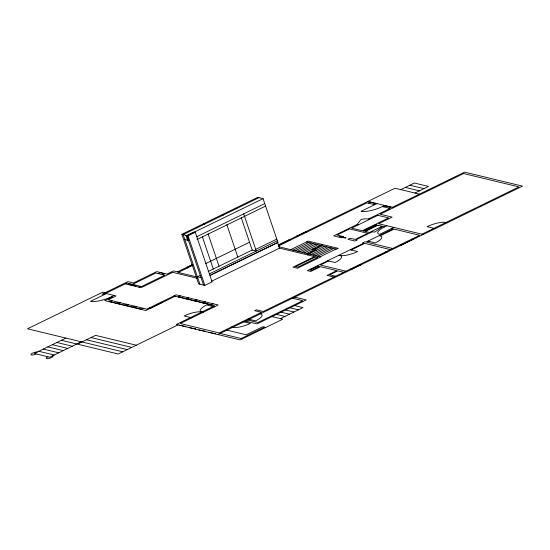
<?xml version="1.0" encoding="UTF-8"?>
<svg xmlns="http://www.w3.org/2000/svg" width="550" height="550" viewBox="0 0 550 550"><rect width="100%" height="100%" fill="white"/><g stroke="black" fill="none" stroke-linecap="round" stroke-linejoin="round"><path stroke-width="0.82" d="M342.293 237.346L341.447 237.758L333.726 235.895L357.046 224.531L361.123 219.409A13.647 3.877 -18.7 0 1 368.328 219.038L369.614 219.347M307.498 254.911L312.586 251.254L316.683 250.133L312.317 249.226L317.364 247.823L322.059 244.447M386.973 225.741L384.718 226.841L383.219 226.476L381.336 227.391L375.038 231.928A10.918 3.101 -18.7 0 1 372.316 231.791L371.346 231.557M203.555 285.086L186.773 235.503L194.012 231.976L195.298 232.286L212.08 281.868L204.847 285.395L198.626 283.889L181.844 234.314L257.716 197.347L263.079 198.646L277.901 242.44L210.024 275.509M259.002 197.663L183.129 234.623L199.911 284.206M263.079 198.646L187.199 235.606L181.844 234.314M184.807 239.58L188.884 240.563L187.199 235.606L188.059 235.812L195.298 232.286M196.886 236.665L264.749 203.603M196.955 239.518L265.595 206.085M178.784 272.174L173.594 270.923L167.069 274.099L156.771 271.611L133.458 282.968L127.937 281.634L102.087 294.188L104.129 294.683M103.379 294.498L126.961 283.044L141.494 286.557L164.808 275.199L155.801 273.02L132.488 284.384M106.384 293.583L90.592 301.276A16.376 4.654 -18.7 0 0 111.849 296.546L114.104 295.446M132.083 285.519L133.774 284.694M158.159 273.591L160.421 272.491M162.449 274.629L164.711 273.529M138.944 287.176L140.635 286.351M109.821 301.833L112.076 300.733M177.499 271.865L192.349 264.626M186.546 267.609L192.569 264.681M192.885 265.306L178.221 272.449L196.989 276.987M116.256 303.387L118.511 302.287M117.968 303.799L120.23 302.699M205.576 263.636L249.549 242.213M124.403 305.36L126.658 304.26M126.122 305.772L128.377 304.673M65.883 338.085L34.293 353.478L49.734 357.211L81.324 341.818M132.55 307.326L134.805 306.226M200.289 275.357L197.395 276.767L201.039 277.647M208.182 271.507L252.202 250.064L256.279 251.048L243.691 213.861M134.269 307.739L136.524 306.646M255.722 249.397L276.781 239.14M209.474 273.852L277.344 240.79M210.458 275.062L277.901 242.44M140.697 309.299L142.959 308.199M278.176 245.135L395.031 188.21L419.471 194.123M279.785 244.509L288.812 240.109M296.711 236.266L305.738 231.866M150.899 307.924L162.181 302.431M175.182 296.251L145.846 310.544L104.679 300.589L112.599 296.732L111.849 296.546M278.829 245.761L366.981 202.812L374.701 204.676L376.956 203.576M368.266 203.122L370.521 202.022M178.186 296.979L180.441 295.879M211.674 281.208L279.538 248.146L314.593 256.623L292.971 267.163L297.474 268.249L320.788 256.891L278.307 246.62M400.819 189.613L414.356 183.012L428.512 186.436L414.968 193.029M373.416 204.366L375.671 203.266M374.701 204.676L361.164 211.276A16.376 4.654 -18.7 0 0 382.422 206.546L384.677 205.446M185.9 298.843L188.162 297.743M186.546 299.001L188.801 297.901M290.771 249.631L308.254 241.113L338.278 248.366L336.586 249.191L306.563 241.938M293.019 250.174L308.818 242.481M383.707 206.855L385.962 205.755M295.274 250.718L311.066 243.024M194.267 300.864L196.522 299.764M194.906 301.022L197.168 299.922M297.522 251.261L313.321 243.567M388.85 208.099L391.112 206.999M299.778 251.811L315.569 244.111M368.328 219.038L390.143 208.409L382.422 206.546M392.397 207.309L464.606 172.136L522.5 186.134L217.876 334.538M302.026 252.354L317.824 244.661M304.281 252.897L320.072 245.204M202.627 302.885L204.882 301.785M203.273 303.043L205.528 301.943M306.529 253.44L322.327 245.747M342.856 237.071L343.702 236.658L336.951 235.029L349.546 228.889L367.771 233.296L355.176 239.436L350.137 238.219L347.882 239.312L354.956 241.024L357.211 239.924L356.139 239.669L372.316 231.791M308.784 253.983L324.576 246.29M311.032 254.533L326.831 246.833M210.994 304.906L213.249 303.806M313.287 255.076L329.079 247.376M315.535 255.619L331.334 247.926M317.79 256.163L333.582 248.469M177.994 324.892L118.229 354.007L77.488 344.156L95.542 335.363L136.283 345.214M179.066 325.153L185.873 326.521L185.494 326.707M320.203 256.747L336.002 249.054M393.841 227.397L379.548 234.362A14.561 4.132 -18.7 0 1 384.718 226.841M188.925 327.539L195.738 328.907L195.36 329.093M328.611 260.975L320.334 265.004L345.964 271.198M351.175 249.982L364.712 243.382L390.335 249.576M368.851 241.367L366.967 242.282L392.597 248.483M367.888 241.134L375.286 242.921A13.647 3.877 -18.7 0 0 380.132 235.874L394.047 229.096L419.671 235.29L263.223 311.506L256.362 309.849L254.671 310.674L261.532 312.331L219.223 332.942L180.194 323.503L218.178 305.002L176.151 294.841L146.816 309.134L108.219 299.798L116.139 295.941L105.634 293.404M198.791 329.924L205.604 331.293L205.226 331.478M208.656 332.303L215.462 333.678L215.091 333.864M421.926 234.19L518.959 186.917L463.636 173.546L380.146 214.218L392.15 217.119L378.613 223.719L423.218 234.499M351.546 269.259L360.573 264.859M377.871 256.438L386.897 252.038M401.562 244.894L412.844 239.394M280.411 318.608L302.974 307.615L294.614 305.594M241.147 338.518L264.468 327.161M37.276 352.021L36.864 351.979A3.637 1.031 -18.7 0 0 32.189 353.348A3.637 1.031 -18.7 0 0 31.549 354.998A3.637 1.031 -18.7 0 0 36.114 353.918M409.846 185.212L423.995 188.636M405.329 187.413L419.485 190.836M367.95 201.403L393.683 207.625M370.15 202.208L375.293 203.452M385.584 205.941L390.734 207.185M447.288 222.778L445.995 222.461A14.561 4.132 -18.7 0 0 427.103 226.669L435.249 228.635M391.579 228.498L393.085 228.862L366.004 242.055L364.932 241.794L362.677 242.894L363.749 243.148L307.34 270.634L310.771 271.459L320.547 266.702L336.841 270.641L327.064 275.406L333.926 277.062M380.373 227.157L381.336 227.391M357.046 224.531L358.332 224.847M411.778 239.133L413.064 239.449M379.17 235.641L380.132 235.874M400.489 244.633L401.782 244.942M305.525 231.818L306.811 232.127M385.825 251.776L387.111 252.093M222.269 214.617L223.554 214.926M296.498 236.211L297.784 236.521M350.212 249.748L357.61 251.536A13.647 3.877 -18.7 0 1 339.893 255.475L338.931 255.241M376.798 256.176L378.084 256.486M288.599 240.061L289.884 240.371M203.466 223.774L204.751 224.091M279.572 244.454L280.857 244.771M359.501 264.605L360.786 264.914M327.642 260.741L335.046 262.529A13.647 3.877 -18.7 0 0 339.893 255.475M350.474 268.998L351.759 269.314M343.702 272.298L337.81 270.875L329.725 274.814L335.617 276.238M186.333 267.561L187.619 267.871M294.69 297.117L306.268 299.915L257.001 323.916L245.424 321.118M292.469 298.196L302.782 300.692L257.957 322.527L247.644 320.031M197.553 278.355L172.624 272.332L141.089 287.691L125.262 283.869M160.043 272.676L164.333 273.714M290.097 307.794L298.464 309.815M285.587 309.987L293.947 312.015M281.071 312.187L289.438 314.208M276.561 314.387L284.921 316.408M259.146 313.493L260.432 313.803A13.647 3.877 -18.7 0 1 255.585 320.856L247.864 318.986M272.051 316.587L282.769 319.179L240.178 339.928L176.275 324.479L214.637 305.793L173.896 295.941M178.558 296.794L186.278 298.657M186.924 298.815L194.638 300.685M195.284 300.836L203.005 302.706M203.644 302.857L211.365 304.728M214.417 306.831L206.697 304.968A13.647 3.877 -18.7 0 0 201.919 307.924L201.163 308.632A13.647 3.877 -18.7 0 0 201.85 312.022L203.136 312.331M242.633 321.537L250.353 323.4A13.647 3.877 -18.7 0 1 232.636 327.346L231.351 327.03M161.109 302.17L162.394 302.479M265.753 327.47L262.749 326.741L246.201 334.806L226.903 330.137M105.098 292.724L102.74 292.153L27.5 328.804L122.746 351.808M149.827 307.663L151.113 307.979M191.854 317.824L184.133 315.961A13.647 3.877 -18.7 0 1 201.85 312.022M110.199 301.647L116.627 303.201M118.346 303.621L124.781 305.174M126.493 305.587L132.928 307.147M134.64 307.56L141.075 309.114M220.131 333.438L242.433 338.827M91.032 337.562L131.773 347.407M86.515 339.756L127.256 349.607M61.373 340.285L76.808 344.018M56.856 342.485L72.297 346.218M52.346 344.685L67.787 348.418M47.829 346.878L63.271 350.611M43.319 349.078L58.761 352.811M38.809 351.278L54.244 355.011M52.718 355.754L52.979 355.877A3.637 1.031 -18.7 0 1 50.792 357.844A3.637 1.031 -18.7 0 1 46.482 358.607A3.637 1.031 -18.7 0 1 47.912 356.771M277.578 242.364L279.538 248.146M241.23 217.635L252.202 250.064M226.841 224.641L237.82 257.07M208.038 233.805L219.017 266.234M202.304 236.596L213.283 269.026M188.059 235.812L204.847 285.395M185.914 235.297L187.591 240.254M129.126 283.944L128.473 284.268L135.334 285.924L135.994 285.608L129.126 283.944M377.884 215.318L351.56 228.14L362.285 230.732L388.609 217.91L377.884 215.318M339.646 236.294L339.075 236.569L345.51 238.123L346.074 237.847L339.646 236.294M376.035 224.737L363.248 230.966L364.32 231.227L377.107 224.998L376.035 224.737M378.07 225.232L365.283 231.461L369.469 232.471L382.257 226.242L378.07 225.232M315.562 256.857L295.625 266.571L297.88 267.114L317.811 257.4L315.562 256.857M318.079 266.104L309.994 270.043L311.493 270.407L319.577 266.468L318.079 266.104"/></g></svg>
